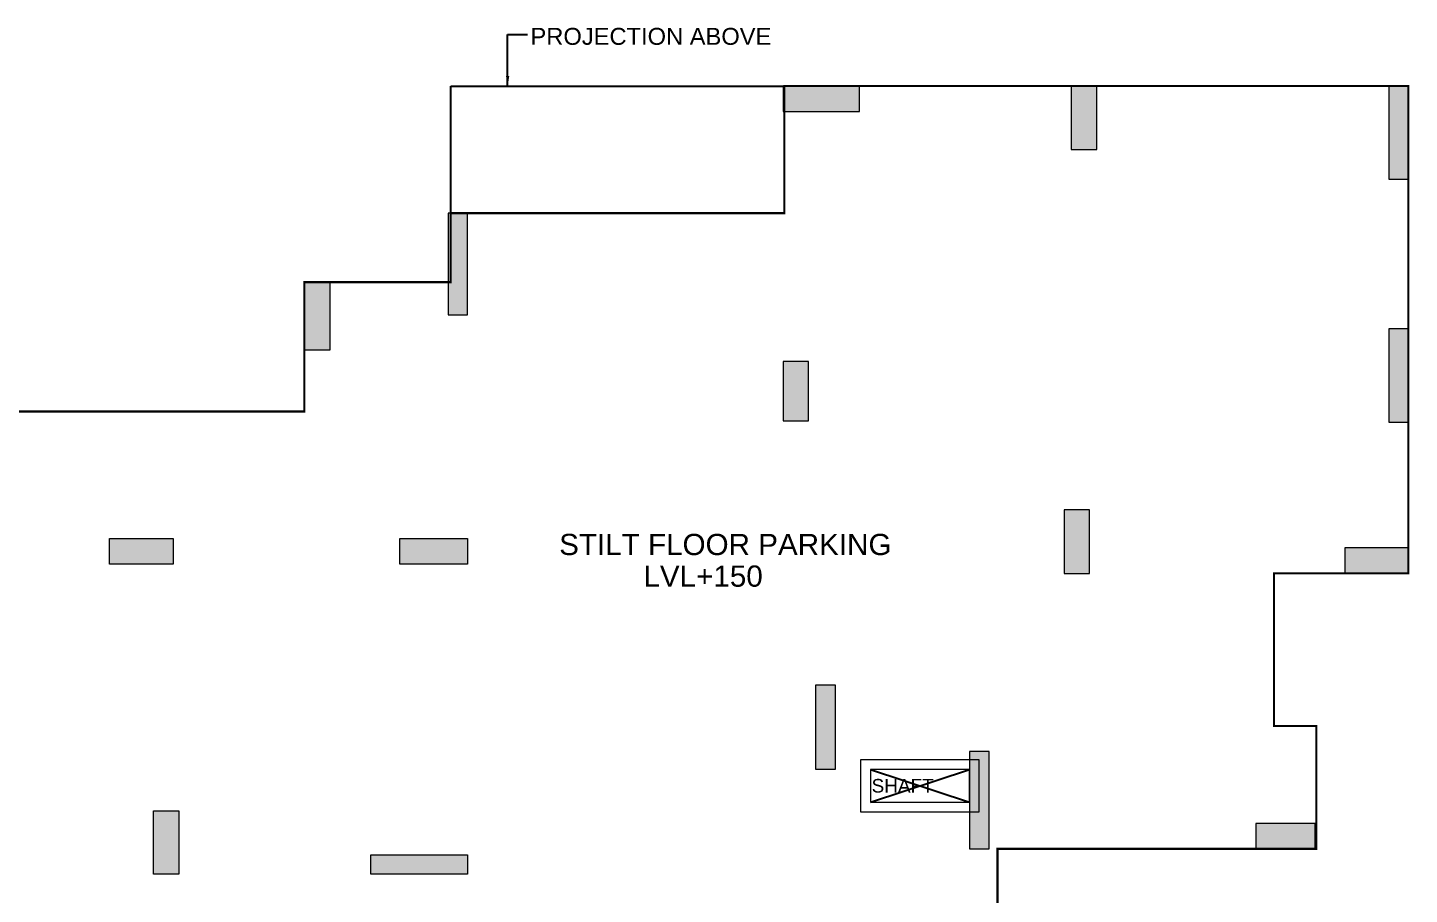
# Model space of a CAD drawing. Header units: millimetres. Extents: x 1123469 to 1752051, y -126924 to 196924.
# Drawn here: x 1302647 to 1318944, y 153541 to 163767 of the extents above; entities that cross this region are included whole.
import ezdxf

# ---------------------------------------------------------------- set-up
doc = ezdxf.new("R2010")
doc.units = ezdxf.units.MM
doc.header["$LTSCALE"] = 500
doc.header["$MEASUREMENT"] = 0
doc.linetypes.add('HIDDEN', pattern=[0.375, 0.25, -0.125])
for name, color, linetype in [('COLUMN', 1, 'Continuous'), ('Cornice', 252, 'Continuous'), ('TEXT-RM NAME', 6, 'Continuous')]:
    doc.layers.add(name, color=color, linetype=linetype)
doc.layers.add('Wall', color=2, linetype='Continuous', lineweight=15)
doc.styles.add('D50', font='arial.ttf', dxfattribs={"width": 0.8})
doc.styles.get("Standard").update_dxf_attribs({"font": 'arial.ttf'})
doc.dimstyles.new('INNER DIM', dxfattribs={"dimtxt": 200, "dimasz": 120, "dimexe": 25, "dimexo": 25, "dimgap": 12, "dimtad": 1, "dimdec": 0, "dimrnd": 5, "dimzin": 0, "dimdsep": 46, "dimtxsty": 'D50', "dimcen": 0.09, "dimdle": 25, "dimclrt": 6, "dimadec": 0, "dimazin": 0, "dimtfac": 1, "dimtdec": 0, "dimtofl": 0, "dimtmove": 1, "dimatfit": 3, "dimfxl": 75, "dimtolj": 1, "dimtzin": 0, "dimarcsym": 0})

msp = doc.modelspace()

# ---------------------------------------------------------------- hatches: boundary and pattern name
at = {"layer": 'COLUMN', "lineweight": 20, "true_color": 0x969696}
for points in [[(1312456.4, 162778.5), (1312456.4, 163078.5), (1311556.4, 163078.5), (1311556.4, 162778.5)], [(1314956.4, 162328.5), (1315256.4, 162328.5), (1315256.4, 163078.5), (1314956.4, 163078.5)], [(1318931.4, 163078.5), (1318701.4, 163078.5), (1318701.4, 161978.5), (1318931.4, 161978.5)], [(1307836.4, 161578.5), (1307606.4, 161578.5), (1307606.4, 160378.5), (1307836.4, 160378.5)], [(1306211.4, 159963.6), (1305911.4, 159963.6), (1305911.4, 160763.6), (1306211.4, 160763.6)], [(1318931.4, 160213.5), (1318701.4, 160213.5), (1318701.4, 159113.5), (1318931.4, 159113.5)], [(1311556.4, 159128.5), (1311856.4, 159128.5), (1311856.4, 159828.5), (1311556.4, 159828.5)], [(1314871.4, 157328.5), (1315171.4, 157328.5), (1315171.4, 158078.5), (1314871.4, 158078.5)], [(1303611.4, 157438.6), (1303611.4, 157738.6), (1304361.4, 157738.6), (1304361.4, 157438.6)], [(1307036.4, 157438.6), (1307036.4, 157738.6), (1307836.4, 157738.6), (1307836.4, 157438.6)], [(1318931.4, 157328.5), (1318931.4, 157628.5), (1318181.4, 157628.5), (1318181.4, 157328.5)], [(1312171.4, 155013.5), (1311941.4, 155013.5), (1311941.4, 156013.5), (1312171.4, 156013.5)], [(1313756.4, 154078.5), (1313986.4, 154078.5), (1313986.4, 155228.5), (1313756.4, 155228.5)], [(1304431.4, 153778.6), (1304131.4, 153778.6), (1304131.4, 154528.6), (1304431.4, 154528.6)], [(1317831.4, 154078.5), (1317831.4, 154378.5), (1317131.4, 154378.5), (1317131.4, 154078.5)], [(1306696.4, 153778.6), (1306696.4, 154008.6), (1307836.4, 154008.6), (1307836.4, 153778.6)]]:
    msp.add_hatch(color=252, dxfattribs=at).paths.add_polyline_path(points)

# ---------------------------------------------------------------- linework, layer by layer
at = {"color": 6, "linetype": 'Continuous', "const_width": 25}
msp.add_lwpolyline([(1301231.4, 159238.6), (1305911.4, 159238.6), (1305911.4, 160763.6), (1307636.4, 160763.6), (1307636.4, 161578.5), (1311571.4, 161578.5), (1311571.4, 163078.5), (1318931.4, 163078.5), (1318931.4, 157328.5), (1317346.4, 157328.5), (1317346.4, 155528.5), (1317846.4, 155528.5), (1317846.4, 154078.5), (1314086.4, 154078.5), (1314086.4, 152638.5)], dxfattribs=at)
at = {"layer": 'COLUMN', "lineweight": 20}
for points in [[(1312456.4, 162778.5), (1312456.4, 163078.5), (1311556.4, 163078.5), (1311556.4, 162778.5)], [(1314956.4, 162328.5), (1315256.4, 162328.5), (1315256.4, 163078.5), (1314956.4, 163078.5)], [(1318931.4, 163078.5), (1318701.4, 163078.5), (1318701.4, 161978.5), (1318931.4, 161978.5)], [(1307836.4, 161578.5), (1307606.4, 161578.5), (1307606.4, 160378.5), (1307836.4, 160378.5)], [(1306211.4, 159963.6), (1305911.4, 159963.6), (1305911.4, 160763.6), (1306211.4, 160763.6)], [(1318931.4, 160213.5), (1318701.4, 160213.5), (1318701.4, 159113.5), (1318931.4, 159113.5)], [(1311556.4, 159128.5), (1311856.4, 159128.5), (1311856.4, 159828.5), (1311556.4, 159828.5)], [(1314871.4, 157328.5), (1315171.4, 157328.5), (1315171.4, 158078.5), (1314871.4, 158078.5)], [(1303611.4, 157438.6), (1303611.4, 157738.6), (1304361.4, 157738.6), (1304361.4, 157438.6)], [(1307036.4, 157438.6), (1307036.4, 157738.6), (1307836.4, 157738.6), (1307836.4, 157438.6)], [(1318931.4, 157328.5), (1318931.4, 157628.5), (1318181.4, 157628.5), (1318181.4, 157328.5)], [(1312171.4, 155013.5), (1311941.4, 155013.5), (1311941.4, 156013.5), (1312171.4, 156013.5)], [(1313756.4, 154078.5), (1313986.4, 154078.5), (1313986.4, 155228.5), (1313756.4, 155228.5)], [(1304431.4, 153778.6), (1304131.4, 153778.6), (1304131.4, 154528.6), (1304431.4, 154528.6)], [(1317831.4, 154078.5), (1317831.4, 154378.5), (1317131.4, 154378.5), (1317131.4, 154078.5)], [(1306696.4, 153778.6), (1306696.4, 154008.6), (1307836.4, 154008.6), (1307836.4, 153778.6)]]:
    msp.add_lwpolyline(points, close=True, dxfattribs=at)
at = {"layer": 'Cornice', "linetype": 'HIDDEN', "ltscale": 300}
for p, q in [((1312586.4, 154628.5), (1313756.4, 155013.5)), ((1312586.4, 155013.5), (1313756.4, 154628.5))]:
    msp.add_line(p, q, dxfattribs=at)
msp.add_lwpolyline([(1307636.4, 161578.5), (1307636.4, 163078.5), (1311571.4, 163078.5)], dxfattribs=at)
at = {"layer": 'Wall'}
for points in [[(1312471.4, 155128.5), (1312471.4, 154513.5), (1313871.4, 154513.5), (1313871.4, 155128.5)], [(1312586.4, 155013.5), (1312586.4, 154628.5), (1313756.4, 154628.5), (1313756.4, 155013.5)]]:
    msp.add_lwpolyline(points, close=True, dxfattribs=at)

# ---------------------------------------------------------------- texts
at = {"layer": 'TEXT-RM NAME'}
for s, insert, char_height, width, attachment_point in [('PROJECTION ABOVE', (1308577.8, 163764.3), 200, 2928.91, 1), ('STILT FLOOR PARKING', (1308915.9, 157794.4), 250, 5857.821, 1), ('LVL+150', (1309909.5, 157421.3), 250, 2928.91, 1), ('\\pxqc;SHAFT', (1313679.6, 154902.8), 160, 1424.51, 3)]:
    msp.add_mtext(s, dxfattribs=dict(at, insert=insert, char_height=char_height, width=width, attachment_point=attachment_point))

# ---------------------------------------------------------------- leaders
msp.add_leader([(1308308.3, 163078.5), (1308308.3, 163686), (1308543.6, 163686)], dimstyle='INNER DIM', override={"dimtad": 0}, dxfattribs=at)

doc.saveas('drawing.dxf')
